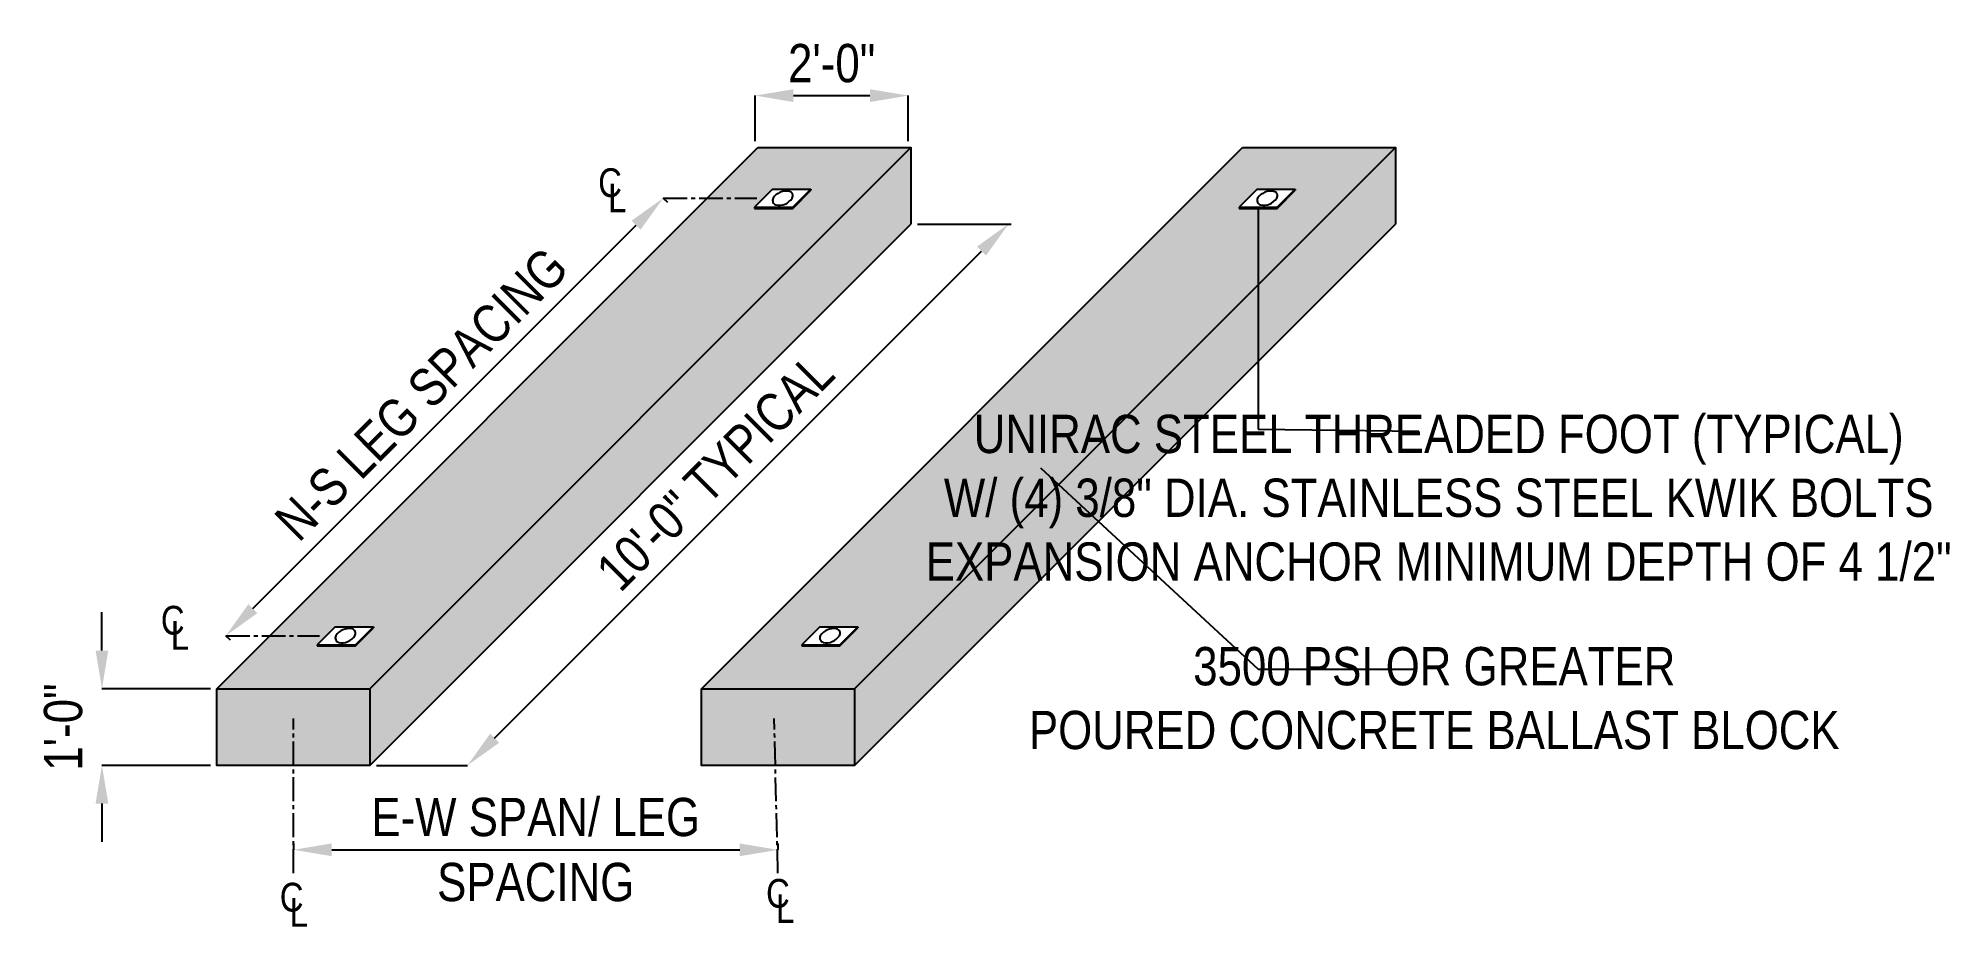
# Model space of a CAD drawing. Header units: feet. Extents: x 15024 to 15324, y 15445 to 15584.
import ezdxf

# ---------------------------------------------------------------- set-up
doc = ezdxf.new("R2010")
doc.units = ezdxf.units.FT
doc.header["$MEASUREMENT"] = 0
doc.linetypes.add('CENTER2', pattern=[1.125, 0.75, -0.125, 0.125, -0.125])
doc.styles.add('1HALF', font='technic_.ttf', dxfattribs={"height": 3})
doc.styles.add('1QUATER', font='technic_.ttf', dxfattribs={"height": 6})
doc.dimstyles.new('1QUATER', dxfattribs={"dimscale": 0, "dimtxt": 6, "dimasz": 6, "dimexe": 0, "dimexo": 1, "dimgap": 2, "dimtad": 1, "dimdec": 4, "dimzin": 3, "dimdsep": 46, "dimlunit": 4, "dimtxsty": '1QUATER', "dimcen": 6, "dimclrd": 1, "dimclre": 1, "dimclrt": 7, "dimadec": 0, "dimazin": 0, "dimtfac": 1, "dimtdec": 4, "dimtofl": 0, "dimtmove": 2, "dimatfit": 3, "dimfxl": 1, "dimfrac": 2, "dimtolj": 1, "dimtzin": 0, "dimarcsym": 1})

# ---------------------------------------------------------------- blocks, each defined once
blk = doc.blocks.new('*D3')
at = {"color": 1, "lineweight": -2, "transparency": 16777216}
for p, q in [((15034.24, 15487.89), (15034.24, 15493.89)), ((15051.27, 15481.89), (15034.24, 15481.89)), ((15051.27, 15469.89), (15034.24, 15469.89)), ((15034.24, 15463.89), (15034.24, 15457.89))]:
    blk.add_line(p, q, dxfattribs=at)
at = {"color": 1, "transparency": 16777216}
for points in [[(15033.24, 15487.89), (15035.24, 15487.89), (15034.24, 15481.89)], [(15033.24, 15463.89), (15035.24, 15463.89), (15034.24, 15469.89)]]:
    blk.add_solid(points, dxfattribs=at)
at = {"layer": 'Defpoints', "color": 0, "transparency": 16777216}
for p in [(15034.24, 15481.89), (15052.27, 15481.89), (15052.27, 15469.89)]:
    blk.add_point(p, dxfattribs=at)
at = {"color": 7, "transparency": 16777216, "insert": (15028.18, 15475.89), "char_height": 6, "attachment_point": 5, "rotation": 90, "style": '1QUATER'}
blk.add_mtext('\\A1;1\'-0"', dxfattribs=at)
blk = doc.blocks.new('*D0')
at = {"color": 1, "lineweight": -2, "transparency": 16777216}
for p, q in [((15136.69, 15567.74), (15136.69, 15574.87)), ((15142.69, 15574.87), (15154.69, 15574.87)), ((15160.69, 15567.74), (15160.69, 15574.87))]:
    blk.add_line(p, q, dxfattribs=at)
at = {"color": 1, "transparency": 16777216}
for points in [[(15142.69, 15575.87), (15142.69, 15573.87), (15136.69, 15574.87)], [(15154.69, 15575.87), (15154.69, 15573.87), (15160.69, 15574.87)]]:
    blk.add_solid(points, dxfattribs=at)
at = {"layer": 'Defpoints', "color": 0, "transparency": 16777216}
for p in [(15160.69, 15574.87), (15136.69, 15566.74), (15160.69, 15566.74)]:
    blk.add_point(p, dxfattribs=at)
at = {"color": 7, "transparency": 16777216, "insert": (15148.69, 15579.92), "char_height": 6, "attachment_point": 5, "style": '1QUATER'}
blk.add_mtext('\\A1;2\'-0"', dxfattribs=at)
blk = doc.blocks.new('*D1')
at = {"color": 1, "lineweight": -2, "transparency": 16777216}
for p, q in [((15064.27, 15457.65), (15064.27, 15456.65)), ((15070.27, 15456.65), (15134.27, 15456.65)), ((15140.27, 15457.65), (15140.27, 15456.65))]:
    blk.add_line(p, q, dxfattribs=at)
at = {"color": 1, "transparency": 16777216}
for points in [[(15070.27, 15457.65), (15070.27, 15455.65), (15064.27, 15456.65)], [(15134.27, 15457.65), (15134.27, 15455.65), (15140.27, 15456.65)]]:
    blk.add_solid(points, dxfattribs=at)
at = {"layer": 'Defpoints', "color": 0, "transparency": 16777216}
for p in [(15064.27, 15456.65), (15140.27, 15456.65), (15140.27, 15456.65)]:
    blk.add_point(p, dxfattribs=at)
at = {"color": 7, "transparency": 16777216, "char_height": 6, "attachment_point": 5, "style": '1QUATER'}
for s, insert in [('\\A1;E-W SPAN/ LEG', (15102.27, 15461.75)), ('\\A1;SPACING', (15102.27, 15451.56))]:
    blk.add_mtext(s, dxfattribs=dict(at, insert=insert))
blk = doc.blocks.new('*D2')
at = {"color": 1, "lineweight": -2, "transparency": 16777216}
for p, q in [((15122.97, 15558.09), (15122.26, 15558.8)), ((15057.91, 15494.45), (15118.02, 15554.56)), ((15054.38, 15489.5), (15053.67, 15490.21))]:
    blk.add_line(p, q, dxfattribs=at)
at = {"color": 1, "transparency": 16777216}
for points in [[(15117.31, 15555.26), (15118.72, 15553.85), (15122.26, 15558.8)], [(15057.21, 15495.16), (15058.62, 15493.75), (15053.67, 15490.21)]]:
    blk.add_solid(points, dxfattribs=at)
at = {"layer": 'Defpoints', "color": 0, "transparency": 16777216}
for p in [(15122.26, 15558.8), (15122.26, 15558.8), (15053.67, 15490.21)]:
    blk.add_point(p, dxfattribs=at)
at = {"color": 7, "transparency": 16777216, "insert": (15084.36, 15528.11), "char_height": 6, "attachment_point": 5, "rotation": 45, "style": '1QUATER'}
blk.add_mtext('\\A1;N-S LEG SPACING', dxfattribs=at)

msp = doc.modelspace()

# ---------------------------------------------------------------- hatches: boundary and pattern name
h = msp.add_hatch()
h.set_pattern_fill('AR-CONC', color=1)
h.set_pattern_definition([(50, (-29.5445, -21.634), (7.1726018, -0.6275213), [0.75, -8.25]), (355, (-29.5445, -21.634), (-1.3875133, 7.5219213), [0.6, -6.6]), (100.451444, (-28.947, -21.6865), (5.7850885, 6.8944), [0.637402, -7.011421]), (46.1842, (-29.5445, -19.634), (10.6724133, -1.6551928), [1.125, -12.375]), (96.635635, (-28.655, -19.772), (9.3466195, 9.741186), [0.9561034, -10.5171376]), (351.184164, (-29.544, -19.634), (9.3466195, 9.741186), [0.9, -9.9]), (21, (-28.5445, -20.134), (5.9690705, -4.0261889), [0.75, -8.25]), (326, (-28.5445, -20.134), (2.4331533, 7.2515005), [0.6, -6.6]), (71.451445, (-28.047, -20.47), (8.4022238, 3.2253115), [0.637402, -7.011421]), (37.5, (-29.5445, -21.6342), (0.12159855, 3.32893854), [0, -6.52, 0, -6.7, 0, -6.625]), (7.5, (-29.5445, -21.634), (2.6306954, 3.9441171), [0, -3.82, 0, -6.37, 0, -2.525]), (327.5, (-31.7745, -21.6342), (5.33822436, -0.22554872), [0, -2.5, 0, -7.8, 0, -10.35]), (317.5, (-32.7745, -21.634), (5.8318617, 1.0010498), [0, -3.25, 0, -5.18, 0, -7.35])])
h.paths.add_polyline_path([(15076.26962, 15481.89164), (15052.26962, 15481.89164), (15052.26962, 15469.89164), (15076.26962, 15469.89164)])
h.paths.add_polyline_path([(15161.12244, 15566.74445), (15137.12244, 15566.74445), (15052.26962, 15481.89164), (15076.26962, 15481.89164)])
h.paths.add_polyline_path([(15076.81556, 15491.62508), (15076.81556, 15491.43758), (15073.98714, 15488.60915), (15067.98714, 15488.60915), (15067.98714, 15488.79665), (15070.81556, 15491.62508)], flags=16)
h.paths.add_polyline_path([(15073.90135, 15490.21087, -0.31023326), (15071.34069, 15489.15021, -0.420300875), (15070.90135, 15490.21087, -0.298865393), (15073.45896, 15491.27211, -0.539805442)], flags=0)
h.paths.add_polyline_path([(15136.5765, 15557.19851), (15136.5765, 15557.38601), (15139.40492, 15560.21444), (15145.40492, 15560.21444), (15145.40492, 15560.02694), (15142.5765, 15557.19851)], flags=16)
h.paths.add_polyline_path([(15139.49071, 15558.80023, -0.298865393), (15142.04832, 15559.86147, -0.539805442), (15142.49071, 15558.80023, -0.31023326), (15139.93005, 15557.73957, -0.420300875)], flags=0)
h.paths.add_polyline_path([(15161.12244, 15554.74445), (15161.12244, 15566.74445), (15076.26962, 15481.89164), (15076.26962, 15469.89164)])
h.paths.add_polyline_path([(15237.12244, 15566.74445), (15213.12244, 15566.74445), (15128.26962, 15481.89164), (15152.26962, 15481.89164)])
h.paths.add_polyline_path([(15152.81556, 15491.62508), (15152.81556, 15491.43758), (15149.98714, 15488.60915), (15143.98714, 15488.60915), (15143.98714, 15488.79665), (15146.81556, 15491.62508)], flags=16)
h.paths.add_polyline_path([(15149.90135, 15490.21087, -0.31023326), (15147.34069, 15489.15021, -0.420300875), (15146.90135, 15490.21087, -0.298865393), (15149.45896, 15491.27211, -0.539805442)], flags=0)
h.paths.add_polyline_path([(15212.5765, 15557.19851), (15212.5765, 15557.38601), (15215.40492, 15560.21444), (15221.40492, 15560.21444), (15221.40492, 15560.02694), (15218.5765, 15557.19851)], flags=16)
h.paths.add_polyline_path([(15215.49071, 15558.80023, -0.298865393), (15218.04832, 15559.86147, -0.539805442), (15218.49071, 15558.80023, -0.31023326), (15215.93005, 15557.73957, -0.420300875)], flags=0)
h.paths.add_polyline_path([(15152.26962, 15481.89164), (15128.26962, 15481.89164), (15128.26962, 15469.89164), (15152.26962, 15469.89164)], flags=17)
h.paths.add_polyline_path([(15237.12244, 15554.74445), (15237.12244, 15566.74445), (15152.26962, 15481.89164), (15152.26962, 15469.89164)])

# ---------------------------------------------------------------- linework, layer by layer
at = {"color": 3}
for p, q in [((15052.26962, 15481.89164), (15137.12244, 15566.74445)), ((15076.26962, 15481.89164), (15161.12244, 15566.74445)), ((15128.26962, 15481.89164), (15213.12244, 15566.74445)), ((15152.26962, 15481.89164), (15237.12244, 15566.74445)), ((15139.40492, 15560.21444), (15136.5765, 15557.38601)), ((15139.40492, 15560.21444), (15145.40492, 15560.21444)), ((15142.5765, 15557.38601), (15145.40492, 15560.21444)), ((15142.5765, 15557.19851), (15145.40492, 15560.02694)), ((15145.40492, 15560.21444), (15145.40492, 15560.02694)), ((15215.40492, 15560.21444), (15212.5765, 15557.38601)), ((15215.40492, 15560.21444), (15221.40492, 15560.21444)), ((15218.5765, 15557.38601), (15221.40492, 15560.21444)), ((15218.5765, 15557.19851), (15221.40492, 15560.02694)), ((15221.40492, 15560.21444), (15221.40492, 15560.02694)), ((15136.5765, 15557.38601), (15142.5765, 15557.38601)), ((15136.5765, 15557.38601), (15136.5765, 15557.19851)), ((15136.5765, 15557.19851), (15142.5765, 15557.19851)), ((15142.5765, 15557.38601), (15142.5765, 15557.19851)), ((15212.5765, 15557.38601), (15218.5765, 15557.38601)), ((15212.5765, 15557.38601), (15212.5765, 15557.19851)), ((15212.5765, 15557.19851), (15218.5765, 15557.19851)), ((15218.5765, 15557.38601), (15218.5765, 15557.19851)), ((15076.26962, 15469.89164), (15161.12244, 15554.74445)), ((15152.26962, 15469.89164), (15237.12244, 15554.74445)), ((15070.81556, 15491.62508), (15067.98714, 15488.79665)), ((15070.81556, 15491.62508), (15076.81556, 15491.62508)), ((15073.98714, 15488.79665), (15076.81556, 15491.62508)), ((15073.98714, 15488.60915), (15076.81556, 15491.43758)), ((15076.81556, 15491.62508), (15076.81556, 15491.43758)), ((15146.81556, 15491.62508), (15143.98714, 15488.79665)), ((15146.81556, 15491.62508), (15152.81556, 15491.62508)), ((15149.98714, 15488.79665), (15152.81556, 15491.62508)), ((15149.98714, 15488.60915), (15152.81556, 15491.43758)), ((15152.81556, 15491.62508), (15152.81556, 15491.43758)), ((15067.98714, 15488.79665), (15073.98714, 15488.79665)), ((15067.98714, 15488.79665), (15067.98714, 15488.60915)), ((15067.98714, 15488.60915), (15073.98714, 15488.60915)), ((15073.98714, 15488.79665), (15073.98714, 15488.60915)), ((15143.98714, 15488.79665), (15149.98714, 15488.79665)), ((15143.98714, 15488.79665), (15143.98714, 15488.60915)), ((15143.98714, 15488.60915), (15149.98714, 15488.60915)), ((15149.98714, 15488.79665), (15149.98714, 15488.60915))]:
    msp.add_line(p, q, dxfattribs=at)
at = {"color": 1, "linetype": 'CENTER2', "ltscale": 5}
for p, q in [((15122.25917, 15558.80023), (15136.96686, 15558.80023)), ((15053.66981, 15490.21087), (15068.37751, 15490.21087)), ((15064.26962, 15453.01115), (15064.26962, 15477.25037)), ((15140.26962, 15453.01115), (15139.67652, 15477.25037))]:
    msp.add_line(p, q, dxfattribs=at)
at = {"color": 1}
for p, q in [((15162.14628, 15554.74445), (15176.85398, 15554.74445)), ((15095.82675, 15474.13428), (15172.19428, 15550.50181)), ((15077.29347, 15469.89164), (15091.58411, 15469.89164))]:
    msp.add_line(p, q, dxfattribs=at)
at = {"color": 3, "flags": 128}
for points in [[(15137.12244, 15566.74445), (15161.12244, 15566.74445), (15161.12244, 15554.74445)], [(15213.12244, 15566.74445), (15237.12244, 15566.74445), (15237.12244, 15554.74445)]]:
    msp.add_lwpolyline(points, dxfattribs=at)
for points in [[(15052.26962, 15481.89164), (15076.26962, 15481.89164), (15076.26962, 15469.89164), (15052.26962, 15469.89164)], [(15128.26962, 15481.89164), (15152.26962, 15481.89164), (15152.26962, 15469.89164), (15128.26962, 15469.89164)]]:
    msp.add_lwpolyline(points, close=True, dxfattribs=at)
at = {"color": 3}
for centre, radius, start, end in [((15140.22982, 15558.48506), 0.80351, 156.9058839, 248.0941161), ((15141.57795, 15557.38251), 2.52319, 79.1855523, 145.8144477), ((15140.43791, 15560.13479), 2.44848, 258.0287431, 326.9712569), ((15141.92124, 15559.18566), 0.68765, 325.9086138, 79.0913862), ((15216.22982, 15558.48506), 0.80351, 156.9058839, 248.0941161), ((15217.57795, 15557.38251), 2.52319, 79.1855523, 145.8144477), ((15216.43791, 15560.13479), 2.44848, 258.0287431, 326.9712569), ((15217.92124, 15559.18566), 0.68765, 325.9086138, 79.0913862), ((15072.98859, 15488.79315), 2.52319, 79.1855523, 145.8144477), ((15073.33188, 15490.5963), 0.68765, 325.9086138, 79.0913862), ((15148.98859, 15488.79315), 2.52319, 79.1855523, 145.8144477), ((15149.33188, 15490.5963), 0.68765, 325.9086138, 79.0913862), ((15071.64047, 15489.8957), 0.80351, 156.9058839, 248.0941161), ((15071.84856, 15491.54543), 2.44848, 258.0287431, 326.9712569), ((15147.64047, 15489.8957), 0.80351, 156.9058839, 248.0941161), ((15147.84856, 15491.54543), 2.44848, 258.0287431, 326.9712569)]:
    msp.add_arc(centre, radius, start, end, dxfattribs=at)
at = {"color": 1}
for points in [[(15171.48717, 15551.20892), (15172.90139, 15549.79471), (15176.43692, 15554.74445)], [(15095.11964, 15474.84139), (15096.53386, 15473.42717), (15091.58411, 15469.89164)]]:
    msp.add_solid(points, dxfattribs=at)

# ---------------------------------------------------------------- texts
at = {"color": 7, "style": '1HALF'}
for s, p in [('C', (15112.0695, 15558.97536)), ('L', (15113.6236, 15556.58665)), ('C', (15043.48014, 15490.38601)), ('L', (15045.03424, 15487.9973)), ('C', (15138.40344, 15447.57507)), ('C', (15062.13106, 15446.97966)), ('L', (15063.68516, 15444.59095)), ('L', (15139.95754, 15445.18636))]:
    msp.add_text(s, height=4.5, dxfattribs=at).set_placement(p)
at = {"color": 7, "insert": (15130.43776, 15515.8908), "char_height": 6, "attachment_point": 5, "rotation": 45, "style": '1QUATER'}
msp.add_mtext('\\A1;10\'-0" TYPICAL', dxfattribs=at)
at = {"color": 7, "char_height": 6, "attachment_point": 5, "style": '1QUATER'}
for s, insert in [('\\A1;UNIRAC STEEL THREADED FOOT (TYPICAL) \\PW/ (4) 3/8" DIA. STAINLESS STEEL KWIK BOLTS\\PEXPANSION ANCHOR MINIMUM DEPTH OF 4 1/2" ', (15243.89445, 15511.79469)), ('\\A1;3500 PSI OR GREATER\\PPOURED CONCRETE BALLAST BLOCK', (15243.20351, 15480.39135))]:
    msp.add_mtext(s, dxfattribs=dict(at, insert=insert))

# ---------------------------------------------------------------- dimensions: what is measured, and where the dimension line sits
at = {"color": 3}
dim = msp.add_linear_dim(base=(15160.69163, 15574.87018), p1=(15136.69163, 15566.74445), p2=(15160.69163, 15566.74445), dimstyle='1QUATER', override={"dimscale": 1}, dxfattribs=at)
dim.commit()
dim.dimension.update_dxf_attribs({"geometry": '*D0', "text_midpoint": (15148.69163, 15579.92281)})
dim = msp.add_aligned_dim(p1=(15053.66981, 15490.21087), p2=(15122.25917, 15558.80023), distance=0, text='N-S LEG SPACING', dimstyle='1QUATER', override={"dimscale": 1}, dxfattribs=at)
dim.commit()
dim.dimension.update_dxf_attribs({"geometry": '*D2', "text_midpoint": (15084.36073, 15528.10931)})
dim = msp.add_linear_dim(base=(15034.23622, 15481.89164), p1=(15052.26962, 15469.89164), p2=(15052.26962, 15481.89164), angle=90, dimstyle='1QUATER', override={"dimscale": 1}, dxfattribs=at)
dim.commit()
dim.dimension.update_dxf_attribs({"geometry": '*D3', "text_midpoint": (15028.18358, 15475.89164)})
dim = msp.add_linear_dim(base=(15140.26962, 15456.65309), p1=(15064.26962, 15456.65309), p2=(15140.26962, 15456.65309), text='E-W SPAN/ LEG\\XSPACING', dimstyle='1QUATER', override={"dimscale": 1}, dxfattribs=at)
dim.commit()
dim.dimension.update_dxf_attribs({"geometry": '*D1', "text_midpoint": (15102.26962, 15456.65309)})

# ---------------------------------------------------------------- leaders
for points in [[(15215.5765, 15557.19851), (15215.5765, 15522.59102), (15240.80193, 15522.26142)], [(15181.45715, 15516.54769), (15215.5765, 15484.95758), (15240.41413, 15484.95758)]]:
    msp.add_leader(points, dimstyle='1QUATER', override={"dimscale": 1, "dimtad": 0}, dxfattribs=at)

doc.saveas('drawing.dxf')
